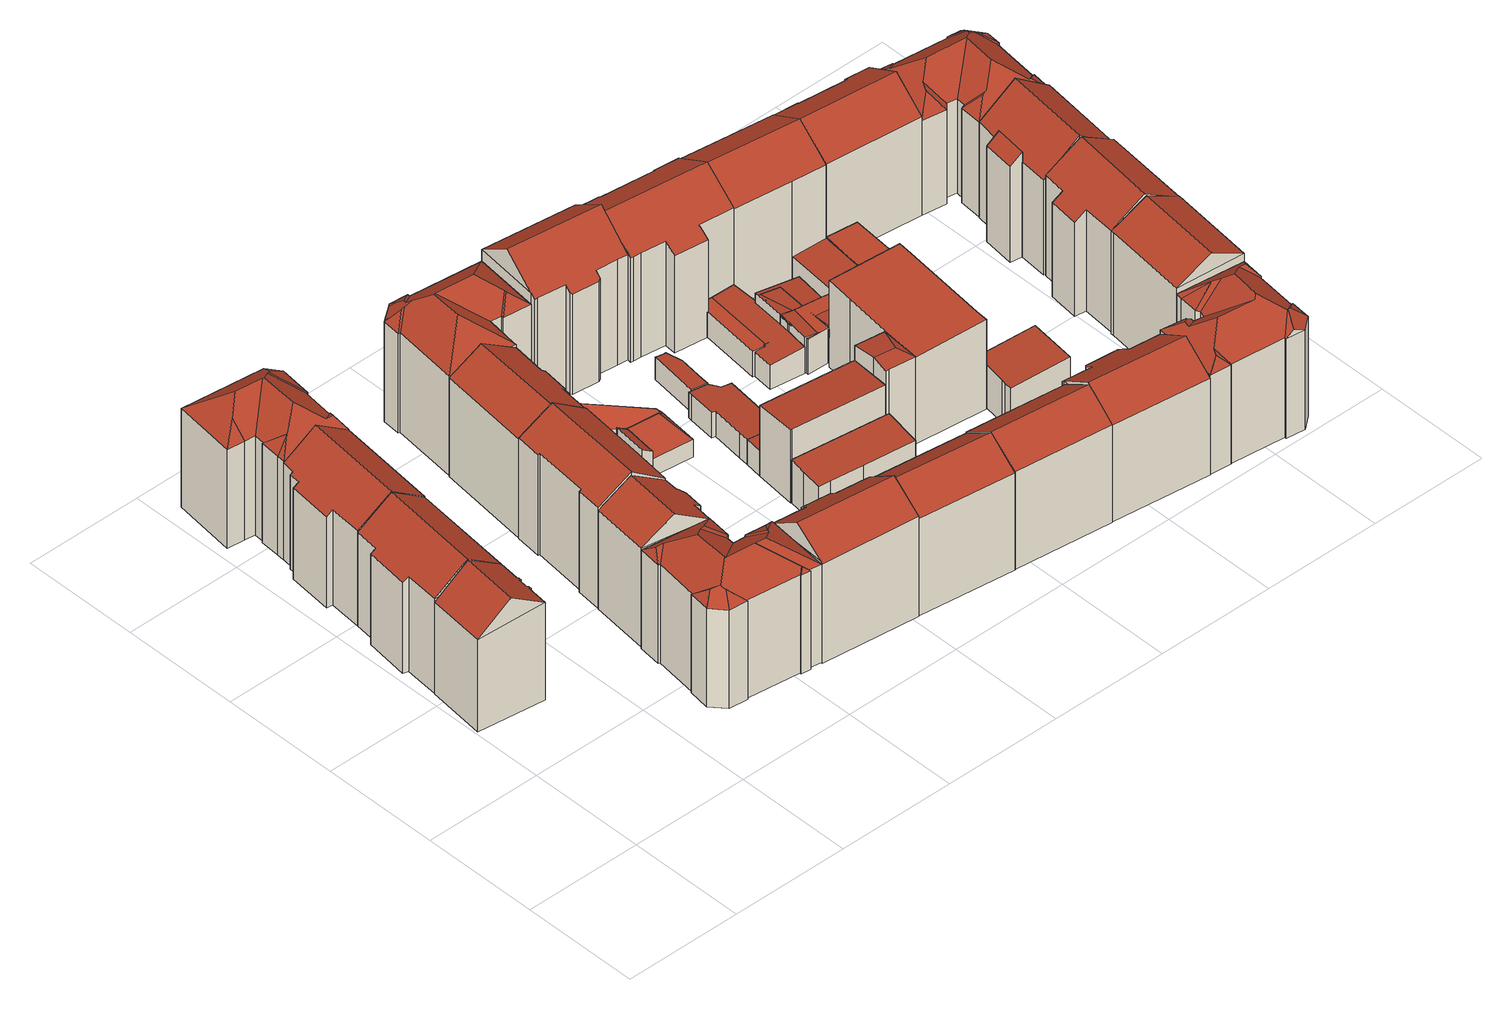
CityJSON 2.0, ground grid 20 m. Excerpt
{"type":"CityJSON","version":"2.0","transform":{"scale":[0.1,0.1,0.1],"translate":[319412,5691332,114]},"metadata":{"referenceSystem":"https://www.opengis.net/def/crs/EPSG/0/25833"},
"CityObjects":{
"building1":{"type":"Building","attributes":{"Dachtyp_tdc":"tdcFreeFormRoof","Gemeindeschluessel":14713000,"Dachneigung":39.11,"QualitaetDacherkennung":79,"Geometrietyp2DReferenz":"3000","function":"31001_9998","roofType":"5000","measuredHeight":21.24},"geometry":[{"type":"MultiSurface","lod":"2","boundaries":[[[0,1,2,3]],[[1,4,5,2]],[[4,6,7,5]],[[6,8,9,7]],[[8,10,11,9]],[[10,12,13,11]],[[12,14,15,13]],[[14,16,17,15]],[[16,18,19,17]],[[18,20,21,19]],[[20,22,23,21]],[[22,0,3,23]],[[24,25,22,20]],[[10,8,6,4,1,0,25,24,18,16,14,12]],[[0,22,25]],[[20,18,24]],[[3,2,5,7,9,11,13,15,17,19,21,23]]],"semantics":{"surfaces":[{"type":"WallSurface"},{"type":"RoofSurface"},{"type":"GroundSurface"}],"values":[0,0,0,0,0,0,0,0,0,0,0,0,1,1,0,0,2]}}]},
"building2":{"type":"Building","attributes":{"Dachtyp_tdc":"tdcFreeFormRoof","Gemeindeschluessel":14713000,"Dachneigung":36.74,"QualitaetDacherkennung":81,"Geometrietyp2DReferenz":"3000","function":"31001_9998","roofType":"5000","measuredHeight":21.27},"geometry":[{"type":"MultiSurface","lod":"2","boundaries":[[[26,27,28,29]],[[27,30,31,28]],[[30,32,33,31]],[[32,34,35,33]],[[34,0,36,35]],[[0,37,38,36]],[[37,39,40,38]],[[39,26,29,40]],[[0,34,41,42]],[[42,41,32,30,27,26,39,37]],[[37,0,42]],[[34,32,41]],[[29,28,31,33,35,36,38,40]]],"semantics":{"surfaces":[{"type":"WallSurface"},{"type":"RoofSurface"},{"type":"GroundSurface"}],"values":[0,0,0,0,0,0,0,0,1,1,0,0,2]}}]},
"building3":{"type":"Building","attributes":{"Dachtyp_tdc":"tdcFreeFormRoof","Gemeindeschluessel":14713000,"Dachneigung":36.13,"QualitaetDacherkennung":73,"Geometrietyp2DReferenz":"3000","function":"31001_9998","roofType":"5000","measuredHeight":21.39},"geometry":[{"type":"MultiSurface","lod":"2","boundaries":[[[43,44,45,33]],[[44,46,47,45]],[[46,48,49,47]],[[48,50,51,49]],[[50,52,53,51]],[[52,54,55,53]],[[54,56,57,55]],[[56,58,59,57]],[[58,60,35,59]],[[60,43,33,35]],[[60,58,61,62]],[[62,61,56,54,52,50,48,46,44,43]],[[58,56,61]],[[43,60,62]],[[33,45,47,49,51,53,55,57,59,35]]],"semantics":{"surfaces":[{"type":"WallSurface"},{"type":"RoofSurface"},{"type":"GroundSurface"}],"values":[0,0,0,0,0,0,0,0,0,0,1,1,0,0,2]}}]},
"building4":{"type":"Building","attributes":{"Dachtyp_tdc":"tdcFreeFormRoof","Gemeindeschluessel":14713000,"Dachneigung":36.89,"QualitaetDacherkennung":42,"Geometrietyp2DReferenz":"3000","function":"31001_9998","roofType":"5000","measuredHeight":21.98},"geometry":[{"type":"MultiSurface","lod":"2","boundaries":[[[63,64,65,66]],[[64,67,68,65]],[[67,69,70,68]],[[69,71,72,70]],[[71,73,74,72]],[[73,75,76,74]],[[75,77,78,76]],[[77,79,80,78]],[[79,81,82,80]],[[81,83,84,82]],[[83,85,86,84]],[[85,87,88,86]],[[87,89,90,88]],[[89,91,92,90]],[[91,63,66,92]],[[93,94,95,96,97,98,91,89]],[[99,93,89,87]],[[99,87,85]],[[94,93,99,85,83]],[[100,101,95,94,83,81]],[[102,100,81,79]],[[77,102,79]],[[102,77,75]],[[103,104,101,100,102,75,73]],[[103,73,71]],[[104,103,71,69]],[[96,95,101,104,69,67]],[[97,96,67,64]],[[98,97,64,63]],[[98,63,91]],[[66,65,68,70,72,74,76,78,80,82,84,86,88,90,92]]],"semantics":{"surfaces":[{"type":"WallSurface"},{"type":"RoofSurface"},{"type":"GroundSurface"}],"values":[0,0,0,0,0,0,0,0,0,0,0,0,0,0,0,1,1,1,1,1,1,1,1,1,1,1,1,1,1,1,2]}}]},
"building5":{"type":"Building","attributes":{"Dachtyp_tdc":"tdcFreeFormRoof","Gemeindeschluessel":14713000,"Dachneigung":35.33,"QualitaetDacherkennung":52,"Geometrietyp2DReferenz":"3000","function":"31001_9998","roofType":"5000","measuredHeight":21.57},"geometry":[{"type":"MultiSurface","lod":"2","boundaries":[[[105,106,107,108]],[[106,109,110,107]],[[109,111,112,110]],[[111,113,114,112]],[[113,115,116,114]],[[115,117,118,116]],[[117,119,120,118]],[[119,121,122,120]],[[121,123,124,122]],[[123,125,126,124]],[[125,127,128,126]],[[127,129,130,128]],[[129,131,132,130]],[[131,133,134,132]],[[133,135,136,134]],[[135,137,138,136]],[[137,139,140,138]],[[139,141,142,140]],[[141,143,144,142]],[[143,145,146,144]],[[145,147,148,146]],[[149,143,141]],[[150,151,152,149,141,139]],[[153,150,139,137]],[[154,155,153,137,135]],[[133,154,135]],[[154,133,131]],[[155,154,131,129]],[[156,151,150,153,155,129,127]],[[157,158,159,156,127,125]],[[160,157,125,123]],[[160,123,121]],[[161,162,158,157,160,121,119]],[[161,119,117]],[[162,161,117,115]],[[163,159,158,162,115,113]],[[164,163,113,111]],[[164,111,109]],[[165,166,163,164,109,106]],[[165,106,105]],[[166,165,105,147]],[[152,151,156,159,163,166,147,145]],[[149,152,145,143]],[[148,108,107,110,112,114,116,118,120,122,124,126,128,130,132,134,136,138,140,142,144,146]],[[147,105,108,148]]],"semantics":{"surfaces":[{"type":"WallSurface"},{"type":"RoofSurface"},{"type":"GroundSurface"}],"values":[0,0,0,0,0,0,0,0,0,0,0,0,0,0,0,0,0,0,0,0,0,1,1,1,1,1,1,1,1,1,1,1,1,1,1,1,1,1,1,1,1,1,1,2,0]}}]},
"building6":{"type":"Building","attributes":{"Dachtyp_tdc":"tdcFreeFormRoof","Gemeindeschluessel":14713000,"Dachneigung":33.41,"QualitaetDacherkennung":78,"Geometrietyp2DReferenz":"3000","function":"31001_9998","roofType":"5000","measuredHeight":21.21},"geometry":[{"type":"MultiSurface","lod":"2","boundaries":[[[167,168,169,170]],[[168,171,172,169]],[[171,173,174,172]],[[173,175,176,174]],[[175,177,178,176]],[[177,179,180,178]],[[179,181,182,180]],[[181,183,184,182]],[[183,185,186,184]],[[185,167,170,186]],[[187,188,168,167]],[[175,173,171,188,187,185,183,181,179,177]],[[171,168,188]],[[167,185,187]],[[170,169,172,174,176,178,180,182,184,186]]],"semantics":{"surfaces":[{"type":"WallSurface"},{"type":"RoofSurface"},{"type":"GroundSurface"}],"values":[0,0,0,0,0,0,0,0,0,0,1,1,0,0,2]}}]},
"building7":{"type":"Building","attributes":{"Gemeindeschluessel":14713000,"Geometrietyp2DReferenz":"3000","function":"31001_9998","roofType":"9999"},"children":["building7-1","building7-2"]},
"building7-1":{"type":"BuildingPart","attributes":{"Dachtyp_tdc":"tdcGableRoof","Dachneigung":34.8,"QualitaetDacherkennung":83,"Geometrietyp2DReferenz":"3000","roofType":"3100","measuredHeight":21.67},"parents":["building7"],"geometry":[{"type":"MultiSurface","lod":"2","boundaries":[[[189,190,191,192]],[[190,193,194,191]],[[193,195,196,194]],[[195,197,198,196]],[[197,199,200,198]],[[199,201,202,200]],[[201,203,204,202]],[[203,205,206,204]],[[207,208,209,210]],[[208,211,212,209]],[[211,213,214,212]],[[213,215,216,214]],[[215,189,192,216]],[[211,208,207,205,203,201,199,197]],[[197,195,193,190,189,215,213,211]],[[192,191,194,196,198,200,202,204,206,210,209,212,214,216]],[[210,206,205,207]]],"semantics":{"surfaces":[{"type":"WallSurface"},{"type":"RoofSurface"},{"type":"GroundSurface"},{"type":"ClosureSurface"}],"values":[0,0,0,0,0,0,0,0,0,0,0,0,0,1,1,2,3]}}]},
"building7-2":{"type":"BuildingPart","attributes":{"Dachtyp_tdc":"tdcPolyFlatRoof","Dachneigung":33.71,"QualitaetDacherkennung":65,"Geometrietyp2DReferenz":"3000","roofType":"2100","measuredHeight":18.93},"parents":["building7"],"geometry":[{"type":"MultiSurface","lod":"2","boundaries":[[[217,218,210,219]],[[218,207,210]],[[220,221,222,206,205]],[[221,217,219,222]],[[221,220,218,217]],[[219,210,206,222]],[[205,207,218,220]],[[205,206,210,207]]],"semantics":{"surfaces":[{"type":"WallSurface"},{"type":"RoofSurface"},{"type":"GroundSurface"},{"type":"ClosureSurface"}],"values":[0,0,0,0,1,2,0,3]}}]},
"building8":{"type":"Building","attributes":{"Dachtyp_tdc":"tdcFreeFormRoof","Gemeindeschluessel":14713000,"Dachneigung":32.75,"QualitaetDacherkennung":88,"Geometrietyp2DReferenz":"3000","function":"31001_9998","roofType":"5000","measuredHeight":21.28},"geometry":[{"type":"MultiSurface","lod":"2","boundaries":[[[223,224,225,226]],[[224,227,228,225]],[[227,229,230,228]],[[229,231,232,230]],[[231,233,234,232]],[[233,235,236,234]],[[235,237,238,236]],[[237,239,240,238]],[[239,223,226,240]],[[241,242,224,223]],[[239,237,235,233,231,229,227,242,241]],[[227,224,242]],[[223,239,241]],[[226,225,228,230,232,234,236,238,240]]],"semantics":{"surfaces":[{"type":"WallSurface"},{"type":"RoofSurface"},{"type":"GroundSurface"}],"values":[0,0,0,0,0,0,0,0,0,1,1,0,0,2]}}]},
"building9":{"type":"Building","attributes":{"Dachtyp_tdc":"tdcFreeFormRoof","Gemeindeschluessel":14713000,"Dachneigung":35.91,"QualitaetDacherkennung":85,"Geometrietyp2DReferenz":"3000","function":"31001_9998","roofType":"5000","measuredHeight":21.44},"geometry":[{"type":"MultiSurface","lod":"2","boundaries":[[[243,244,245,246]],[[244,247,138,245]],[[247,248,136,138]],[[248,249,250,136]],[[249,251,252,250]],[[251,253,254,252]],[[253,255,256,254]],[[255,257,258,256]],[[257,259,260,258]],[[259,261,262,260]],[[261,243,246,262]],[[261,259,257,255,253,251,249,248,263,264]],[[243,264,263,247,244]],[[248,247,263]],[[243,261,264]],[[246,245,138,136,250,252,254,256,258,260,262]]],"semantics":{"surfaces":[{"type":"WallSurface"},{"type":"RoofSurface"},{"type":"GroundSurface"}],"values":[0,0,0,0,0,0,0,0,0,0,0,1,1,0,0,2]}}]},
"building10":{"type":"Building","attributes":{"Dachtyp_tdc":"tdcFreeFormRoof","Gemeindeschluessel":14713000,"Dachneigung":36.87,"QualitaetDacherkennung":26,"Geometrietyp2DReferenz":"3000","function":"31001_9998","roofType":"5000","measuredHeight":22.19},"geometry":[{"type":"MultiSurface","lod":"2","boundaries":[[[265,266,267,268]],[[266,269,270,267]],[[269,271,272,270]],[[271,273,274,272]],[[273,275,276,274]],[[275,277,278,276]],[[277,279,280,278]],[[279,281,282,280]],[[281,283,284,282]],[[283,285,286,284]],[[285,287,288,286]],[[287,289,290,288]],[[289,291,292,290]],[[291,293,294,292]],[[293,295,296,294]],[[295,265,268,296]],[[297,295,293]],[[298,299,300,297,293,291]],[[301,302,298,291,289]],[[303,301,289,287]],[[303,287,285]],[[302,301,303,285,283]],[[304,305,299,298,302,283,281]],[[306,304,281,279]],[[307,306,279,277]],[[307,277,275]],[[308,309,310,305,304,306,307,275,273]],[[308,273,271]],[[309,308,271,269]],[[310,309,269,266]],[[300,299,305,310,266,265]],[[297,300,265,295]],[[268,267,270,272,274,276,278,280,282,284,286,288,290,292,294,296]]],"semantics":{"surfaces":[{"type":"WallSurface"},{"type":"RoofSurface"},{"type":"GroundSurface"}],"values":[0,0,0,0,0,0,0,0,0,0,0,0,0,0,0,0,1,1,1,1,1,1,1,1,1,1,1,1,1,1,1,1,2]}}]},
"building11":{"type":"Building","attributes":{"Dachtyp_tdc":"tdcFreeFormRoof","Gemeindeschluessel":14713000,"Dachneigung":49.88,"QualitaetDacherkennung":13,"Geometrietyp2DReferenz":"3000","function":"31001_9998","roofType":"5000","measuredHeight":7.28},"geometry":[{"type":"MultiSurface","lod":"2","boundaries":[[[311,312,313,314]],[[315,316,317,311,318]],[[319,320,315,318,321]],[[319,321,322]],[[320,319,322,323]],[[316,315,320,323,324]],[[312,325,326,313]],[[325,324,327,326]],[[324,323,328,327]],[[323,322,329,328]],[[322,321,330,329]],[[321,318,331,330]],[[318,311,314,331]],[[332,317,316,324,325]],[[332,325,312]],[[317,332,312,311]],[[313,326,327,328,329,330,331,314]]],"semantics":{"surfaces":[{"type":"WallSurface"},{"type":"RoofSurface"},{"type":"GroundSurface"}],"values":[0,1,1,1,1,1,0,0,0,0,0,0,0,1,1,1,2]}}]},
"building12":{"type":"Building","attributes":{"Dachtyp_tdc":"tdcGableRoof","Gemeindeschluessel":14713000,"Dachneigung":35.2,"QualitaetDacherkennung":87,"Geometrietyp2DReferenz":"3000","function":"31001_9998","roofType":"3100","measuredHeight":21.08},"geometry":[{"type":"MultiSurface","lod":"2","boundaries":[[[333,334,335,336]],[[334,337,338,335]],[[337,339,340,338]],[[339,333,336,340]],[[337,334,341]],[[333,339,342]],[[334,333,342,341]],[[339,337,341,342]],[[336,335,338,340]]],"semantics":{"surfaces":[{"type":"WallSurface"},{"type":"RoofSurface"},{"type":"GroundSurface"}],"values":[0,0,0,0,0,0,1,1,2]}}]},
"building13":{"type":"Building","attributes":{"Dachtyp_tdc":"tdcPolyFlatRoof","Gemeindeschluessel":14713000,"Dachneigung":7.61,"QualitaetDacherkennung":74,"Geometrietyp2DReferenz":"3000","function":"31001_9998","roofType":"2100","measuredHeight":7.85},"geometry":[{"type":"MultiSurface","lod":"2","boundaries":[[[343,344,345,346]],[[344,347,348,345]],[[347,349,350,348]],[[349,351,352,350]],[[351,353,354,352]],[[353,355,356,354]],[[355,357,358,356]],[[357,359,360,358]],[[359,343,346,360]],[[359,357,355,353,351,349,347,344,343]],[[346,345,348,350,352,354,356,358,360]]],"semantics":{"surfaces":[{"type":"WallSurface"},{"type":"RoofSurface"},{"type":"GroundSurface"}],"values":[0,0,0,0,0,0,0,0,0,1,2]}}]},
"building14":{"type":"Building","attributes":{"Gemeindeschluessel":14713000,"Geometrietyp2DReferenz":"3000","function":"31001_9998","roofType":"9999"},"children":["building14-1","building14-2"]},
"building14-1":{"type":"BuildingPart","attributes":{"Dachtyp_tdc":"tdcPolyFlatRoof","Dachneigung":4.68,"QualitaetDacherkennung":66,"Geometrietyp2DReferenz":"3000","roofType":"2100","measuredHeight":4.53},"parents":["building14"],"geometry":[{"type":"MultiSurface","lod":"2","boundaries":[[[361,362,363,364]],[[365,366,367,368]],[[366,361,364,367]],[[366,365,369,362,361]],[[364,363,368,367]],[[365,368,363,362,369]]],"semantics":{"surfaces":[{"type":"WallSurface"},{"type":"RoofSurface"},{"type":"GroundSurface"},{"type":"ClosureSurface"}],"values":[0,0,0,1,2,3]}}]},
"building14-2":{"type":"BuildingPart","attributes":{"Dachtyp_tdc":"tdcPolyFlatRoof","Dachneigung":4.27,"QualitaetDacherkennung":84,"Geometrietyp2DReferenz":"3000","roofType":"2100","measuredHeight":4.55},"parents":["building14"],"geometry":[{"type":"MultiSurface","lod":"2","boundaries":[[[370,365,368,371]],[[362,372,373,363]],[[372,374,375,373]],[[374,376,377,375]],[[376,378,379,377]],[[378,380,381,379]],[[380,382,383,381]],[[382,384,385,383]],[[384,386,387,385]],[[386,388,389,387]],[[388,370,371,389]],[[388,386,384,382,380,378,376,374,372,362,369,365,370]],[[371,368,363,373,375,377,379,381,383,385,387,389]],[[363,368,365,369,362]]],"semantics":{"surfaces":[{"type":"WallSurface"},{"type":"RoofSurface"},{"type":"GroundSurface"},{"type":"ClosureSurface"}],"values":[0,0,0,0,0,0,0,0,0,0,0,1,2,3]}}]},
"building15":{"type":"Building","attributes":{"Dachtyp_tdc":"tdcPolyFlatRoof","Gemeindeschluessel":14713000,"Dachneigung":4.54,"QualitaetDacherkennung":71,"Geometrietyp2DReferenz":"3000","function":"31001_9998","roofType":"2100","measuredHeight":13.22},"geometry":[{"type":"MultiSurface","lod":"2","boundaries":[[[390,391,392,393]],[[391,394,364,392]],[[394,395,367,364]],[[395,396,397,367]],[[396,398,399,397]],[[398,400,401,399]],[[400,390,393,401]],[[400,398,396,395,394,391,390]],[[393,392,364,367,397,399,401]]],"semantics":{"surfaces":[{"type":"WallSurface"},{"type":"RoofSurface"},{"type":"GroundSurface"}],"values":[0,0,0,0,0,0,0,1,2]}}]},
"building16":{"type":"Building","attributes":{"Dachtyp_tdc":"tdcFreeFormRoof","Gemeindeschluessel":14713000,"Dachneigung":38.91,"QualitaetDacherkennung":82,"Geometrietyp2DReferenz":"3000","function":"31001_9998","roofType":"5000","measuredHeight":23.93},"geometry":[{"type":"MultiSurface","lod":"2","boundaries":[[[402,403,404,405]],[[403,406,407,404]],[[406,408,409,407]],[[408,410,411,409]],[[410,412,413,411]],[[412,414,415,413]],[[414,416,417,415]],[[416,418,419,417]],[[418,420,421,419]],[[420,422,423,421]],[[422,424,425,423]],[[424,426,427,425]],[[426,402,405,427]],[[428,414,412,429]],[[424,422,420,418,416,428,429,410,408,406,403,402,426]],[[416,414,428]],[[412,410,429]],[[405,404,407,409,411,413,415,417,419,421,423,425,427]]],"semantics":{"surfaces":[{"type":"WallSurface"},{"type":"RoofSurface"},{"type":"GroundSurface"}],"values":[0,0,0,0,0,0,0,0,0,0,0,0,0,1,1,0,0,2]}}]},
"building17":{"type":"Building","attributes":{"Dachtyp_tdc":"tdcPolyFlatRoof","Gemeindeschluessel":14713000,"Dachneigung":5.4,"QualitaetDacherkennung":91,"Geometrietyp2DReferenz":"3000","function":"31001_9998","roofType":"2100","measuredHeight":4.06},"geometry":[{"type":"MultiSurface","lod":"2","boundaries":[[[430,431,432,433]],[[431,434,435,432]],[[434,436,437,435]],[[436,438,439,437]],[[438,440,441,439]],[[440,442,443,441]],[[442,444,445,443]],[[444,430,433,445]],[[444,442,440,438,436,434,431,430]],[[433,432,435,437,439,441,443,445]]],"semantics":{"surfaces":[{"type":"WallSurface"},{"type":"RoofSurface"},{"type":"GroundSurface"}],"values":[0,0,0,0,0,0,0,0,1,2]}}]},
"building18":{"type":"Building","attributes":{"Dachtyp_tdc":"tdcFreeFormRoof","Gemeindeschluessel":14713000,"Dachneigung":34.97,"QualitaetDacherkennung":88,"Geometrietyp2DReferenz":"3000","function":"31001_9998","roofType":"5000","measuredHeight":21.03},"geometry":[{"type":"MultiSurface","lod":"2","boundaries":[[[446,447,448,449]],[[447,450,451,448]],[[450,452,453,451]],[[452,454,455,453]],[[454,446,449,455]],[[454,456,457,446]],[[456,452,450,447,457]],[[447,446,457]],[[454,452,456]],[[449,448,451,453,455]]],"semantics":{"surfaces":[{"type":"WallSurface"},{"type":"RoofSurface"},{"type":"GroundSurface"}],"values":[0,0,0,0,0,1,1,0,0,2]}}]},
"building19":{"type":"Building","attributes":{"Dachtyp_tdc":"tdcPolyFlatRoof","Gemeindeschluessel":14713000,"Dachneigung":4.82,"QualitaetDacherkennung":64,"Geometrietyp2DReferenz":"3000","function":"31001_9998","roofType":"2100","measuredHeight":4.84},"geometry":[{"type":"MultiSurface","lod":"2","boundaries":[[[458,459,460,461]],[[459,462,463,460]],[[462,464,465,463]],[[464,466,467,465]],[[466,468,469,467]],[[468,458,461,469]],[[468,466,464,462,459,458]],[[461,460,463,465,467,469]]],"semantics":{"surfaces":[{"type":"WallSurface"},{"type":"RoofSurface"},{"type":"GroundSurface"}],"values":[0,0,0,0,0,0,1,2]}}]},
"building20":{"type":"Building","attributes":{"Dachtyp_tdc":"tdcFreeFormRoof","Gemeindeschluessel":14713000,"Dachneigung":32.11,"QualitaetDacherkennung":73,"Geometrietyp2DReferenz":"3000","function":"31001_9998","roofType":"5000","measuredHeight":22.79},"geometry":[{"type":"MultiSurface","lod":"2","boundaries":[[[470,471,472,473]],[[471,474,475,472]],[[474,476,477,475]],[[476,478,479,477]],[[478,480,481,479]],[[480,482,483,481]],[[482,484,485,483]],[[484,486,487,485]],[[486,488,489,487]],[[488,490,491,489]],[[490,492,493,491]],[[492,494,495,493]],[[494,496,497,495]],[[496,498,499,497]],[[498,470,473,499]],[[500,476,474,471,470,498,496,501]],[[490,488,486,484,482,480,478,500,501,494,492]],[[478,476,500]],[[496,494,501]],[[473,472,475,477,479,481,483,485,487,489,491,493,495,497,499]]],"semantics":{"surfaces":[{"type":"WallSurface"},{"type":"RoofSurface"},{"type":"GroundSurface"}],"values":[0,0,0,0,0,0,0,0,0,0,0,0,0,0,0,1,1,0,0,2]}}]},
"building21":{"type":"Building","attributes":{"Gemeindeschluessel":14713000,"Dachneigung":90,"Dachorientierung":0,"MittlereTraufHoehe":120.3,"QualitaetDacherkennung":81,"ObjektHoehe":4.57,"BodenHoehe":115.72,"Geometrietyp2DReferenz":"3000","AbsoluteHoehe":120.3,"Dachflaeche":75.36,"function":"31001_9998","roofType":"1000","measuredHeight":4.57,"storeysAboveGround":2},"geometry":[{"type":"MultiSurface","lod":"2","boundaries":[[[502,503,504,505]],[[503,506,507,504]],[[506,508,509,507]],[[508,510,511,509]],[[510,512,513,511]],[[512,514,515,513]],[[514,516,517,515]],[[516,518,519,517]],[[518,502,505,519]],[[518,516,514,512,510,508,506,503,502]],[[505,504,507,509,511,513,515,517,519]]],"semantics":{"surfaces":[{"type":"WallSurface"},{"type":"RoofSurface"},{"type":"GroundSurface"}],"values":[0,0,0,0,0,0,0,0,0,1,2]}}]},
"building22":{"type":"Building","attributes":{"Gemeindeschluessel":14713000,"Geometrietyp2DReferenz":"3000","function":"31001_9998","roofType":"9999"},"children":["building22-1","building22-2"]},
"building22-1":{"type":"BuildingPart","attributes":{"Dachtyp_tdc":"tdcPolyFlatRoof","Dachneigung":2.66,"QualitaetDacherkennung":85,"Geometrietyp2DReferenz":"3000","roofType":"2100","measuredHeight":16.11},"parents":["building22"],"geometry":[{"type":"MultiSurface","lod":"2","boundaries":[[[520,521,522,523,524]],[[521,525,526,522]],[[525,527,528,526]],[[527,529,530,528]],[[529,531,532,530]],[[531,533,534,532]],[[533,535,536,534]],[[535,533,531,529,527,525,521,520,537,538]],[[523,522,526,528,530,532,534,536,539]],[[524,537,520]],[[523,539,538,537,524]]],"semantics":{"surfaces":[{"type":"WallSurface"},{"type":"RoofSurface"},{"type":"GroundSurface"},{"type":"ClosureSurface"}],"values":[0,0,0,0,0,0,0,1,2,0,3]}}]},
"building22-2":{"type":"BuildingPart","attributes":{"Dachtyp_tdc":"tdcHipAndGableRoof","Dachneigung":10.14,"QualitaetDacherkennung":49,"Geometrietyp2DReferenz":"3000","roofType":"5000","measuredHeight":16.14},"parents":["building22"],"geometry":[{"type":"MultiSurface","lod":"2","boundaries":[[[540,541,542,401]],[[541,543,399,542]],[[543,544,545,399]],[[544,524,523,545]],[[546,547,536,539,538]],[[547,548,549,536]],[[548,540,401,549]],[[546,537,524,550]],[[524,544,543,541,550]],[[541,540,548,547,546,550]],[[401,542,399,545,523,539,536,549]],[[538,537,546]],[[539,523,524,537,538]]],"semantics":{"surfaces":[{"type":"WallSurface"},{"type":"RoofSurface"},{"type":"GroundSurface"},{"type":"ClosureSurface"}],"values":[0,0,0,0,0,0,0,1,1,1,2,0,3]}}]},
"building23":{"type":"Building","attributes":{"Dachtyp_tdc":"tdcFreeFormRoof","Gemeindeschluessel":14713000,"Dachneigung":33.01,"QualitaetDacherkennung":74,"Geometrietyp2DReferenz":"3000","function":"31001_9998","roofType":"5000","measuredHeight":21.19},"geometry":[{"type":"MultiSurface","lod":"2","boundaries":[[[551,552,553,554]],[[552,555,556,553]],[[555,557,558,556]],[[557,559,560,558]],[[559,561,562,560]],[[561,563,564,562]],[[563,565,566,564]],[[565,567,568,566]],[[567,569,570,568]],[[569,571,572,570]],[[571,551,554,572]],[[555,573,574,557]],[[551,571,569,567,565,563,561,559,574,573,552]],[[555,552,573]],[[559,557,574]],[[554,553,556,558,560,562,564,566,568,570,572]]],"semantics":{"surfaces":[{"type":"WallSurface"},{"type":"RoofSurface"},{"type":"GroundSurface"}],"values":[0,0,0,0,0,0,0,0,0,0,0,1,1,0,0,2]}}]},
"building24":{"type":"Building","attributes":{"Gemeindeschluessel":14713000,"Geometrietyp2DReferenz":"3000","function":"31001_9998","roofType":"9999"},"children":["building24-1","building24-2"]},
"building24-1":{"type":"BuildingPart","attributes":{"Dachtyp_tdc":"tdcPolyFlatRoof","Dachneigung":5.9,"QualitaetDacherkennung":77,"Geometrietyp2DReferenz":"3000","roofType":"2100","measuredHeight":6.47},"parents":["building24"],"geometry":[{"type":"MultiSurface","lod":"2","boundaries":[[[575,576,460,577]],[[576,578,461,460]],[[578,579,580,461]],[[579,581,582,580]],[[579,578,576,575,583,581]],[[577,460,461,580,582]],[[575,577,582,581,583]]],"semantics":{"surfaces":[{"type":"WallSurface"},{"type":"RoofSurface"},{"type":"GroundSurface"},{"type":"ClosureSurface"}],"values":[0,0,0,0,1,2,3]}}]},
"building24-2":{"type":"BuildingPart","attributes":{"Dachtyp_tdc":"tdcPolyFlatRoof","Dachneigung":3.72,"QualitaetDacherkennung":82,"Geometrietyp2DReferenz":"3000","roofType":"2100","measuredHeight":6.45},"parents":["building24"],"geometry":[{"type":"MultiSurface","lod":"2","boundaries":[[[581,584,585,582]],[[584,586,587,585]],[[586,588,589,587]],[[588,590,575,577,589]],[[590,588,586,584,581,583]],[[582,585,587,589,577]],[[583,575,590]],[[581,582,577,575,583]]],"semantics":{"surfaces":[{"type":"WallSurface"},{"type":"RoofSurface"},{"type":"GroundSurface"},{"type":"ClosureSurface"}],"values":[0,0,0,0,1,2,0,3]}}]},
"building25":{"type":"Building","attributes":{"Dachtyp_tdc":"tdcPolyFlatRoof","Gemeindeschluessel":14713000,"Dachneigung":3.44,"QualitaetDacherkennung":74,"Geometrietyp2DReferenz":"3000","function":"31001_9998","roofType":"2100","measuredHeight":7.83},"geometry":[{"type":"MultiSurface","lod":"2","boundaries":[[[591,592,593,594]],[[592,595,596,593]],[[595,597,598,596]],[[597,599,600,598]],[[599,601,602,600]],[[601,603,604,602]],[[603,591,594,604]],[[603,601,599,597,595,592,591]],[[594,593,596,598,600,602,604]]],"semantics":{"surfaces":[{"type":"WallSurface"},{"type":"RoofSurface"},{"type":"GroundSurface"}],"values":[0,0,0,0,0,0,0,1,2]}}]},
"building26":{"type":"Building","attributes":{"Gemeindeschluessel":14713000,"Dachneigung":90,"Dachorientierung":0,"MittlereTraufHoehe":122.09,"QualitaetDacherkennung":96,"ObjektHoehe":6.32,"BodenHoehe":115.78,"Geometrietyp2DReferenz":"3000","AbsoluteHoehe":122.09,"Dachflaeche":92.67,"function":"31001_9998","roofType":"1000","measuredHeight":6.32,"storeysAboveGround":2},"children":["building26-1","building26-2"],"geometry":[{"type":"MultiSurface","lod":"2","boundaries":[[[605,606,589,607,608]],[[606,609,577,589]],[[609,610,611,577]],[[610,612,613,611]],[[612,614,615,613]],[[616,617,585,618,619]],[[617,620,587,585]],[[620,621,587]],[[622,620,617,616,623,614,612,610,609,606,605]],[[607,589,577,611,613,615,618,585,587,624]],[[619,623,616]],[[618,615,614,623,619]],[[625,621,620,622]],[[625,624,587,621]],[[608,625,622,605]],[[608,607,624,625]]],"semantics":{"surfaces":[{"type":"WallSurface"},{"type":"RoofSurface"},{"type":"GroundSurface"},{"type":"ClosureSurface"}],"values":[0,0,0,0,0,0,0,0,1,2,0,3,0,3,0,3]}}]},
"building26-1":{"type":"BuildingPart","attributes":{"Dachneigung":82.02,"Dachorientierung":0,"MittlereTraufHoehe":121.88,"QualitaetDacherkennung":100,"BodenHoehe":115.78,"ObjektTeilHoehe":6.64,"Geometrietyp2DReferenz":"3000","AbsoluteHoehe":122.41,"Dachflaeche":44.79,"roofType":"2100","measuredHeight":6.64,"storeysAboveGround":2},"parents":["building26"],"geometry":[{"type":"MultiSurface","lod":"2","boundaries":[[[626,627,628,615,614]],[[627,629,630,628]],[[629,619,618,630]],[[619,629,627,626,623]],[[615,628,630,618]],[[614,623,626]],[[615,618,619,623,614]]],"semantics":{"surfaces":[{"type":"WallSurface"},{"type":"RoofSurface"},{"type":"GroundSurface"},{"type":"ClosureSurface"}],"values":[0,0,0,1,2,0,3]}}]},
"building26-2":{"type":"BuildingPart","attributes":{"Dachneigung":90,"Dachorientierung":0,"MittlereTraufHoehe":120.55,"QualitaetDacherkennung":96,"BodenHoehe":115.78,"ObjektTeilHoehe":4.77,"Geometrietyp2DReferenz":"3000","AbsoluteHoehe":120.55,"Dachflaeche":77.78,"roofType":"1000","measuredHeight":4.77,"storeysAboveGround":2},"parents":["building26"],"geometry":[{"type":"MultiSurface","lod":"2","boundaries":[[[631,632,633,634]],[[632,635,636,633]],[[635,637,638,636]],[[637,608,607,638]],[[621,639,640,587]],[[639,631,634,640]],[[639,621,625,608,637,635,632,631]],[[634,633,636,638,607,624,587,640]],[[624,607,608,625]],[[587,624,625,621]]],"semantics":{"surfaces":[{"type":"WallSurface"},{"type":"RoofSurface"},{"type":"GroundSurface"},{"type":"ClosureSurface"}],"values":[0,0,0,0,0,0,1,2,3,3]}}]},
"building27":{"type":"Building","attributes":{"Dachtyp_tdc":"tdcFreeFormRoof","Gemeindeschluessel":14713000,"Dachneigung":34.91,"QualitaetDacherkennung":81,"Geometrietyp2DReferenz":"3000","function":"31001_9998","roofType":"5000","measuredHeight":21.98},"geometry":[{"type":"MultiSurface","lod":"2","boundaries":[[[641,642,643,644]],[[642,645,646,643]],[[645,647,633,646]],[[647,648,649,633]],[[648,641,644,649]],[[650,645,642,651]],[[648,647,650,651,641]],[[647,645,650]],[[642,641,651]],[[644,643,646,633,649]]],"semantics":{"surfaces":[{"type":"WallSurface"},{"type":"RoofSurface"},{"type":"GroundSurface"}],"values":[0,0,0,0,0,1,1,0,0,2]}}]},
"building28":{"type":"Building","attributes":{"Dachtyp_tdc":"tdcPolyFlatRoof","Gemeindeschluessel":14713000,"Dachneigung":5.21,"QualitaetDacherkennung":73,"Geometrietyp2DReferenz":"3000","function":"31001_9998","roofType":"2100","measuredHeight":4.59},"geometry":[{"type":"MultiSurface","lod":"2","boundaries":[[[652,653,654,655]],[[653,656,657,654]],[[656,658,659,657]],[[658,652,655,659]],[[658,656,653,652]],[[655,654,657,659]]],"semantics":{"surfaces":[{"type":"WallSurface"},{"type":"RoofSurface"},{"type":"GroundSurface"}],"values":[0,0,0,0,1,2]}}]},
"building29":{"type":"Building","attributes":{"Dachtyp_tdc":"tdcFreeFormRoof","Gemeindeschluessel":14713000,"Dachneigung":38.74,"QualitaetDacherkennung":37,"Geometrietyp2DReferenz":"3000","function":"31001_9998","roofType":"5000","measuredHeight":22.38},"geometry":[{"type":"MultiSurface","lod":"2","boundaries":[[[660,661,662,663]],[[661,664,665,662]],[[664,666,667,665]],[[666,668,669,667]],[[668,670,671,669]],[[670,672,673,671]],[[672,674,675,673]],[[674,676,677,675]],[[676,678,679,677]],[[678,680,681,679]],[[680,682,683,681]],[[682,684,685,683]],[[684,686,687,685]],[[686,688,689,687]],[[688,690,691,689]],[[690,692,693,691]],[[692,694,695,693]],[[694,696,697,695]],[[696,698,699,697]],[[698,700,701,699]],[[700,660,663,701]],[[702,703,704,700,698]],[[705,706,702,698,696]],[[705,696,694]],[[706,705,694,692]],[[707,708,703,702,706,692,690]],[[707,690,688]],[[708,707,688,686]],[[709,710,704,703,708,686,684]],[[711,712,709,684,682]],[[711,682,680]],[[713,712,711,680,678]],[[713,678,676]],[[709,712,713,676,674]],[[714,715,710,709,674,672]],[[716,714,672,670]],[[716,670,668]],[[717,718,715,714,716,668,666]],[[664,717,666]],[[717,664,661]],[[718,717,661,660]],[[704,710,715,718,660,700]],[[663,662,665,667,669,671,673,675,677,679,681,683,685,687,689,691,693,695,697,699,701]]],"semantics":{"surfaces":[{"type":"WallSurface"},{"type":"RoofSurface"},{"type":"GroundSurface"}],"values":[0,0,0,0,0,0,0,0,0,0,0,0,0,0,0,0,0,0,0,0,0,1,1,1,1,1,1,1,1,1,0,1,1,1,1,1,1,1,1,1,1,1,2]}}]},
"building30":{"type":"Building","attributes":{"Dachtyp_tdc":"tdcFreeFormRoof","Gemeindeschluessel":14713000,"Dachneigung":29.43,"QualitaetDacherkennung":88,"Geometrietyp2DReferenz":"3000","function":"31001_9998","roofType":"5000","measuredHeight":21.9},"geometry":[{"type":"MultiSurface","lod":"2","boundaries":[[[719,720,721,722]],[[720,723,724,721]],[[723,725,726,724]],[[725,727,728,726]],[[727,719,722,728]],[[719,727,729,730]],[[730,729,725,723,720]],[[720,719,730]],[[727,725,729]],[[722,721,724,726,728]]],"semantics":{"surfaces":[{"type":"WallSurface"},{"type":"RoofSurface"},{"type":"GroundSurface"}],"values":[0,0,0,0,0,1,1,0,0,2]}}]},
"building31":{"type":"Building","attributes":{"Dachtyp_tdc":"tdcFreeFormRoof","Gemeindeschluessel":14713000,"Dachneigung":34.38,"QualitaetDacherkennung":76,"Geometrietyp2DReferenz":"3000","function":"31001_9998","roofType":"5000","measuredHeight":21.75},"geometry":[{"type":"MultiSurface","lod":"2","boundaries":[[[731,732,733,734]],[[732,735,736,733]],[[735,737,738,736]],[[737,739,740,738]],[[739,741,742,740]],[[741,743,659,742]],[[743,744,745,659]],[[744,746,747,745]],[[746,731,734,747]],[[741,748,749,743]],[[739,737,735,732,731,746,744,749,748]],[[741,739,748]],[[744,743,749]],[[734,733,736,738,740,742,659,745,747]]],"semantics":{"surfaces":[{"type":"WallSurface"},{"type":"RoofSurface"},{"type":"GroundSurface"}],"values":[0,0,0,0,0,0,0,0,0,1,1,0,0,2]}}]},
"building32":{"type":"Building","attributes":{"Dachtyp_tdc":"tdcFreeFormRoof","Gemeindeschluessel":14713000,"Dachneigung":33.14,"QualitaetDacherkennung":69,"Geometrietyp2DReferenz":"3000","function":"31001_9998","roofType":"5000","measuredHeight":22.05},"geometry":[{"type":"MultiSurface","lod":"2","boundaries":[[[750,751,752,753]],[[751,754,755,752]],[[754,756,757,755]],[[756,758,759,757]],[[758,760,761,759]],[[760,762,763,761]],[[762,764,765,763]],[[764,750,753,765]],[[766,767,762,760,758,756,754,751]],[[750,764,767,766]],[[751,750,766]],[[764,762,767]],[[753,752,755,757,759,761,763,765]]],"semantics":{"surfaces":[{"type":"WallSurface"},{"type":"RoofSurface"},{"type":"GroundSurface"}],"values":[0,0,0,0,0,0,0,0,1,1,0,0,2]}}]},
"building33":{"type":"Building","attributes":{"Gemeindeschluessel":14713000,"Geometrietyp2DReferenz":"3000","function":"31001_9998","roofType":"9999"},"children":["building33-1","building33-2"]},
"building33-1":{"type":"BuildingPart","attributes":{"Dachtyp_tdc":"tdcGableRoof","Dachneigung":38.92,"QualitaetDacherkennung":81,"Geometrietyp2DReferenz":"3000","roofType":"3100","measuredHeight":22.16},"parents":["building33"],"geometry":[{"type":"MultiSurface","lod":"2","boundaries":[[[768,769,770,771]],[[769,772,773,770]],[[772,774,775,773]],[[774,776,777,775]],[[776,778,779,777]],[[778,780,781,779]],[[780,782,783,781]],[[782,784,785,783]],[[778,776,774,772]],[[772,769,768,786,787,784,782,780,778]],[[785,788,789,771,770,773,775,777,779,781,783]],[[788,785,784,787]],[[789,788,787,786]],[[768,771,789,786]]],"semantics":{"surfaces":[{"type":"WallSurface"},{"type":"RoofSurface"},{"type":"GroundSurface"},{"type":"ClosureSurface"}],"values":[0,0,0,0,0,0,0,0,1,1,2,3,3,3]}}]},
"building33-2":{"type":"BuildingPart","attributes":{"Dachtyp_tdc":"tdcPolyFlatRoof","Dachneigung":38.09,"QualitaetDacherkennung":48,"Geometrietyp2DReferenz":"3000","roofType":"2100","measuredHeight":18.9},"parents":["building33"],"geometry":[{"type":"MultiSurface","lod":"2","boundaries":[[[790,791,768,771,792]],[[793,794,795,785,784]],[[794,790,792,795]],[[794,793,796,797,791,790]],[[792,771,789,788,785,795]],[[786,768,791,797]],[[786,789,771,768]],[[796,787,786,797]],[[787,788,789,786]],[[793,784,787,796]],[[784,785,788,787]]],"semantics":{"surfaces":[{"type":"WallSurface"},{"type":"RoofSurface"},{"type":"GroundSurface"},{"type":"ClosureSurface"}],"values":[0,0,0,1,2,0,3,0,3,0,3]}}]},
"building34":{"type":"Building","attributes":{"Dachtyp_tdc":"tdcFreeFormRoof","Gemeindeschluessel":14713000,"Dachneigung":38.17,"QualitaetDacherkennung":39,"Geometrietyp2DReferenz":"3000","function":"31001_9998","roofType":"5000","measuredHeight":21.44},"geometry":[{"type":"MultiSurface","lod":"2","boundaries":[[[798,799,800,801]],[[799,802,803,800]],[[802,804,742,803]],[[804,805,740,742]],[[805,806,738,740]],[[806,807,808,738]],[[807,809,810,808]],[[809,811,812,810]],[[811,813,814,812]],[[813,815,816,814]],[[815,817,818,816]],[[817,819,820,818]],[[819,821,822,820]],[[821,823,824,822]],[[823,825,826,824]],[[825,827,828,826]],[[827,829,830,828]],[[829,831,832,830]],[[831,833,834,832]],[[833,835,836,834]],[[835,837,838,836]],[[837,839,840,838]],[[839,798,801,840]],[[841,842,839,837]],[[841,837,835]],[[843,844,845,846,842,841,835,833]],[[843,833,831]],[[844,843,831,829]],[[845,844,829,827]],[[847,848,849,846,845,827,825]],[[850,847,825,823]],[[851,850,823,821]],[[851,821,819]],[[852,853,854,848,847,850,851,819,817]],[[852,817,815]],[[853,852,815,813]],[[854,853,813,811]],[[855,856,849,848,854,811,809]],[[857,855,809,807]],[[858,857,807,806]],[[858,806,805]],[[859,860,856,855,857,858,805,804]],[[859,804,802]],[[860,859,802,799]],[[849,856,860,799,798]],[[842,846,849,798,839]],[[801,800,803,742,740,738,808,810,812,814,816,818,820,822,824,826,828,830,832,834,836,838,840]]],"semantics":{"surfaces":[{"type":"WallSurface"},{"type":"RoofSurface"},{"type":"GroundSurface"}],"values":[0,0,0,0,0,0,0,0,0,0,0,0,0,0,0,0,0,0,0,0,0,0,0,1,1,1,1,1,1,1,1,1,1,1,1,1,1,1,1,1,1,1,1,1,1,1,2]}}]}
},
"vertices":[
[128,407,183],[124,372,183],[124,372,7],[128,407,7],[127,371,181],[127,371,7],[127,366,181],[127,366,7],[123,366,183],[123,366,7],[121,350,183],[121,350,7],[125,349,181],[125,349,7],[124,343,181],[124,343,7],[121,343,183],[121,343,7],[117,307,183],[117,307,7],[3,321,173],[3,321,7],[15,420,172],[15,420,7],[60,314,220],[72,413,220],
[12,480,171],[22,555,171],[22,555,8],[12,480,8],[30,554,177],[30,554,8],[35,595,177],[35,595,8],[148,581,183],[148,581,8],[128,407,8],[15,420,178],[15,420,8],[21,478,178],[21,478,8],[92,588,221],[72,414,221],
[35,595,180],[41,651,179],[41,651,8],[30,652,171],[30,652,8],[39,728,172],[39,728,8],[48,727,178],[48,727,8],[50,746,178],[50,746,8],[54,745,181],[54,745,8],[57,767,182],[57,767,8],[168,755,184],[168,755,8],[148,581,184],[112,761,222],[92,588,222],
[187,906,185],[180,850,185],[180,850,7],[187,906,7],[178,851,185],[178,851,7],[171,797,185],[171,797,7],[173,797,185],[173,797,7],[168,755,185],[168,755,7],[57,767,185],[57,767,7],[58,780,185],[58,780,7],[61,814,185],[61,814,7],[63,814,185],[63,814,7],[65,832,185],[65,832,7],[47,834,185],[47,834,7],[17,837,185],[17,837,7],[31,944,185],[31,944,7],[171,928,185],[171,928,7],[77,885,225],[123,880,225],[125,877,227],[145,892,214],[147,892,214],[154,897,209],[50,862,207],[86,789,204],[119,815,226],[84,789,204],[160,777,201],[148,778,201],
[321,119,183],[289,122,183],[289,122,6],[321,119,6],[269,146,183],[269,146,6],[274,182,183],[274,182,6],[276,182,183],[276,182,6],[286,257,183],[286,257,6],[283,258,183],[283,258,6],[288,297,183],[288,297,6],[402,282,183],[402,282,6],[397,239,183],[397,239,6],[391,235,183],[391,235,6],[390,222,183],[390,222,6],[410,220,183],[410,220,6],[414,223,183],[414,223,6],[448,219,183],[448,219,6],[460,218,183],[460,218,6],[448,106,183],[448,106,6],[427,109,183],[427,109,6],[427,106,183],[427,106,6],[411,108,183],[411,108,6],[411,110,183],[411,110,6],[321,121,183],[321,121,6],[420,115,189],[381,169,221],[381,168,222],[420,118,189],[400,166,221],[425,190,206],[422,184,207],[330,174,221],[358,253,208],[337,236,221],[330,175,222],[368,256,205],[295,276,197],[308,275,197],[301,152,203],[287,159,199],[302,143,200],[300,150,202],
[288,297,186],[300,396,186],[300,396,8],[288,297,8],[414,383,182],[414,383,8],[414,379,182],[414,379,8],[412,360,182],[412,360,8],[416,359,179],[416,359,8],[422,350,174],[422,350,8],[418,317,174],[418,317,8],[407,318,182],[407,318,8],[402,282,182],[402,282,8],[344,290,220],[356,390,220],
[308,439,192],[319,533,192],[319,533,9],[308,439,9],[316,533,190],[316,533,9],[321,578,190],[321,578,9],[378,571,225],[378,571,9],[434,564,187],[434,564,9],[436,564,185],[436,564,9],[435,560,185],[435,560,9],[428,495,185],[428,495,9],[421,437,185],[414,383,185],[414,383,9],[421,437,9],[357,390,225],[357,390,9],[300,396,190],[300,396,9],[305,439,190],[305,439,9],
[439,435,186],[421,437,198],[439,435,9],[428,495,198],[446,492,186],[446,492,9],
[321,578,188],[340,737,188],[340,737,10],[321,578,10],[453,723,185],[453,723,10],[445,665,186],[445,665,10],[451,663,182],[451,663,10],[445,618,182],[445,618,10],[440,618,185],[440,618,10],[439,608,185],[439,608,10],[434,564,185],[434,564,10],[376,571,223],[394,730,223],
[611,86,186],[447,104,185],[447,104,6],[611,86,6],[448,106,187],[460,218,180],[517,211,180],[517,211,6],[519,223,171],[519,223,6],[568,217,171],[568,217,6],[567,205,180],[567,205,6],[620,199,180],[620,199,6],[624,198,180],[624,198,6],[624,196,181],[624,196,6],[454,162,220],[618,143,220],
[340,737,191],[353,849,191],[353,849,12],[340,737,12],[350,850,191],[350,850,12],[353,881,191],[353,881,12],[357,884,191],[357,884,12],[380,901,191],[380,901,12],[384,904,191],[384,904,12],[416,901,191],[416,901,12],[416,897,191],[416,897,12],[538,883,191],[538,883,12],[525,770,191],[525,770,12],[478,776,191],[478,776,12],[478,780,191],[478,780,12],[460,782,191],[460,782,12],[453,729,191],[453,729,12],[453,723,191],[453,723,12],[448,729,195],[412,842,232],[409,840,234],[403,787,234],[504,802,209],[478,835,232],[504,797,209],[388,875,210],[391,864,218],[391,881,208],[387,893,199],[363,875,199],[374,869,208],[380,870,209],
[612,538,42],[449,557,42],[449,557,10],[612,538,10],[604,605,60],[608,597,54],[582,576,83],[620,610,42],[527,675,71],[527,673,72],[538,699,42],[506,700,42],[500,662,42],[569,612,42],[458,625,42],[458,625,10],[569,612,10],[500,662,10],[506,700,10],[538,699,10],[620,610,10],[488,587,82],
[624,196,178],[786,177,177],[786,177,7],[624,196,7],[773,66,182],[773,66,7],[611,86,182],[611,86,7],[779,120,218],[617,140,218],
[638,315,80],[641,348,84],[641,348,9],[638,315,9],[645,376,88],[645,376,9],[802,356,88],[802,356,9],[808,355,88],[808,355,9],[802,300,81],[802,300,9],[802,296,80],[802,296,9],[714,306,80],[714,306,9],[659,313,80],[659,313,9],
[651,447,55],[655,476,55],[655,476,10],[651,447,10],[688,473,53],[684,443,53],[684,443,10],[688,473,10],[671,474,54],
[710,470,51],[710,470,10],[657,493,55],[657,493,10],[664,549,55],[664,549,10],[658,550,56],[658,550,10],[663,596,56],[663,596,10],[664,603,56],[664,603,10],[669,603,55],[669,603,10],[697,600,53],[697,600,10],[707,584,52],[707,584,10],[724,581,51],[724,581,10],
[645,376,142],[643,376,142],[643,376,10],[645,376,10],[651,447,137],[684,443,137],[806,428,137],[806,428,10],[811,427,137],[811,427,10],[802,356,142],[802,356,10],
[576,746,197],[577,756,205],[577,756,15],[576,746,15],[530,762,205],[530,762,15],[524,762,205],[524,762,15],[525,770,211],[525,770,15],[538,883,212],[538,883,15],[696,864,212],[696,864,15],[682,744,205],[682,744,15],[665,746,205],[665,746,15],[628,750,205],[628,750,15],[627,740,197],[627,740,15],[623,738,195],[623,738,15],[578,743,195],[578,743,15],[689,804,254],[531,824,254],
[697,605,55],[697,600,55],[697,600,17],[697,605,17],[669,603,57],[669,603,17],[680,687,57],[680,687,17],[694,685,56],[694,685,17],[698,685,56],[698,685,17],[704,658,55],[704,658,17],[699,621,55],[699,621,17],
[773,66,184],[786,177,179],[786,177,8],[773,66,8],[948,158,179],[948,158,8],[952,158,179],[952,158,8],[938,47,184],[938,47,8],[945,101,219],[779,120,219],
[854,663,66],[837,555,66],[837,555,18],[854,663,18],[780,563,61],[780,563,18],[795,703,61],[795,703,18],[797,723,61],[797,723,18],[856,717,66],[856,717,18],
[736,857,207],[830,847,206],[830,847,16],[736,857,16],[830,850,204],[830,850,16],[873,845,204],[873,845,16],[856,717,204],[856,717,16],[797,723,204],[797,723,16],[795,703,191],[795,703,16],[738,710,191],[738,710,16],[740,730,204],[740,730,16],[699,735,204],[699,735,16],[686,736,204],[686,736,16],[681,737,204],[681,737,16],[682,744,209],[682,744,16],[696,864,205],[696,864,16],[736,860,205],[736,860,16],[864,779,244],[688,800,244],
[793,703,63],[795,703,63],[795,703,17],[793,703,17],[797,723,63],[797,723,17],[856,717,63],[856,717,17],[851,669,63],[851,669,17],[843,595,63],[843,595,17],[801,599,63],[801,599,17],[801,596,63],[801,596,17],[781,599,63],[781,599,17],
[861,420,166],[871,500,166],[871,500,10],[861,420,10],[861,420,164],[877,549,166],[877,549,10],[997,535,171],[997,535,10],[994,509,171],[994,509,10],[976,359,171],[976,359,10],[974,337,171],[974,337,10],[853,350,166],[853,350,10],[856,378,166],[853,351,166],[853,351,10],
[802,356,167],[806,384,172],[806,384,10],[811,427,164],[820,426,164],[820,426,10],[853,351,167],[853,350,167],[808,355,167],[808,355,10],[843,379,172],
[1066,149,182],[1118,143,182],[1118,143,9],[1066,149,9],[1103,27,183],[1103,27,9],[938,47,183],[938,47,9],[952,158,185],[952,158,9],[953,163,181],[953,163,9],[1003,156,182],[1003,156,9],[1005,172,171],[1005,172,9],[1009,176,169],[1009,176,9],[1064,170,169],[1064,170,9],[1068,165,171],[1068,165,9],[1110,83,221],[945,103,221],
[877,549,79],[837,555,83],[877,549,18],[854,663,83],[888,658,80],[888,658,18],[883,607,79],[883,607,18],[882,604,79],
[948,597,79],[948,597,18],[1004,591,79],[1004,591,18],[997,535,83],[997,535,18],[877,549,83],
[967,281,86],[969,294,86],[969,294,12],[967,281,12],[969,300,87],[969,300,12],[974,337,89],[974,337,12],[976,359,90],[976,359,12],[1079,352,90],[1079,352,12],[1072,274,86],[1072,274,12],
[1002,562,81],[997,535,81],[1002,562,18],[1002,562,65],[877,549,81],[839,550,81],[839,550,18],[843,595,81],[843,595,18],[845,612,81],[845,612,18],[918,602,81],[948,597,81],[918,602,18],[918,602,74],[1004,591,81],[1004,591,65],[1001,562,81],[867,609,81],[1001,562,18],[1001,562,65],
[845,612,84],[851,669,84],[851,669,18],[927,662,73],[927,662,18],
[1011,653,65],[1017,704,65],[1017,704,18],[1011,653,18],[1070,698,65],[1070,698,18],[1057,558,65],[1057,558,18],[1005,597,65],[1005,597,18],
[857,723,195],[873,845,202],[873,845,18],[857,723,18],[1031,825,202],[1031,825,18],[1017,704,195],[960,711,195],[960,711,18],[1024,764,237],[865,784,237],
[1004,591,64],[948,597,59],[948,597,19],[1004,591,19],[960,711,59],[960,711,19],[1017,704,64],[1017,704,19],
[1184,133,189],[1181,140,189],[1181,140,10],[1184,133,10],[1185,172,189],[1185,172,10],[1187,183,189],[1187,183,10],[1301,170,189],[1301,170,10],[1296,130,189],[1296,130,10],[1294,130,189],[1294,130,10],[1286,60,189],[1286,60,10],[1289,60,189],[1289,60,10],[1285,25,189],[1285,25,10],[1263,7,189],[1263,7,10],[1231,11,189],[1231,11,10],[1231,14,189],[1231,14,10],[1140,24,189],[1140,24,10],[1139,23,189],[1139,23,10],[1103,27,189],[1103,27,10],[1118,143,189],[1118,143,10],[1161,137,189],[1161,137,10],[1165,131,189],[1165,131,10],[1165,126,189],[1165,126,10],[1182,123,189],[1182,123,10],[1137,105,208],[1161,74,230],[1224,66,230],[1156,129,196],[1139,116,208],[1125,38,205],[1130,49,208],[1257,37,210],[1230,71,234],[1245,10,199],[1258,37,210],[1266,39,207],[1275,152,205],[1238,122,233],[1286,151,205],[1217,145,217],[1227,137,222],
[1301,170,203],[1187,183,199],[1187,183,13],[1301,170,13],[1204,328,198],[1204,328,13],[1204,333,198],[1204,333,13],[1319,318,203],[1319,318,13],[1264,325,232],[1246,176,232],
[1072,818,203],[1154,808,204],[1154,808,19],[1072,818,19],[1154,813,201],[1154,813,19],[1196,808,201],[1196,808,19],[1195,806,203],[1195,806,19],[1181,687,196],[1181,687,19],[1017,704,196],[1031,825,201],[1031,825,19],[1073,820,202],[1073,820,19],[1188,746,237],[1024,763,237],
[1319,318,202],[1204,333,199],[1204,333,16],[1319,318,16],[1210,389,198],[1210,389,16],[1190,391,185],[1190,391,16],[1197,443,185],[1197,443,16],[1215,441,197],[1215,441,16],[1220,481,197],[1220,481,16],[1335,467,203],[1335,467,16],[1261,326,236],[1280,474,236],
[1229,585,189],[1236,631,190],[1236,631,18],[1229,585,18],[1296,623,239],[1296,623,18],[1353,615,198],[1353,615,18],[1335,467,197],[1335,467,18],[1278,474,239],[1278,474,18],[1220,481,192],[1220,481,18],[1217,482,189],[1217,482,18],[1222,530,189],[1222,530,18],[1230,585,190],[1223,530,190],[1223,530,18],[1230,585,18],
[1209,587,190],[1229,585,206],[1209,587,18],[1222,530,206],[1202,533,190],[1202,533,18],[1223,530,206],[1230,585,207],
[1248,688,189],[1231,691,189],[1231,691,19],[1248,688,19],[1222,681,189],[1222,681,19],[1181,687,189],[1195,806,189],[1196,808,189],[1235,803,189],[1235,803,19],[1235,801,189],[1235,801,19],[1326,790,189],[1326,790,19],[1327,792,189],[1327,792,19],[1350,789,189],[1350,789,19],[1354,787,189],[1354,787,19],[1371,762,189],[1371,762,19],[1373,760,189],[1373,760,19],[1370,734,189],[1370,734,19],[1367,734,189],[1367,734,19],[1357,654,189],[1357,654,19],[1360,653,189],[1360,653,19],[1355,615,189],[1355,615,19],[1353,615,189],[1353,615,19],[1236,631,189],[1236,631,19],[1239,669,189],[1239,669,19],[1246,672,189],[1246,672,19],[1263,653,209],[1272,654,211],[1353,618,191],[1339,637,204],[1336,637,204],[1304,679,233],[1349,757,205],[1334,754,217],[1311,736,233],[1354,754,203],[1363,756,197],[1346,778,198],[1342,773,203],[1343,770,204],[1213,783,205],[1243,744,232],[1213,785,205],[1198,805,191],[1211,710,211],[1218,725,214]
]}
